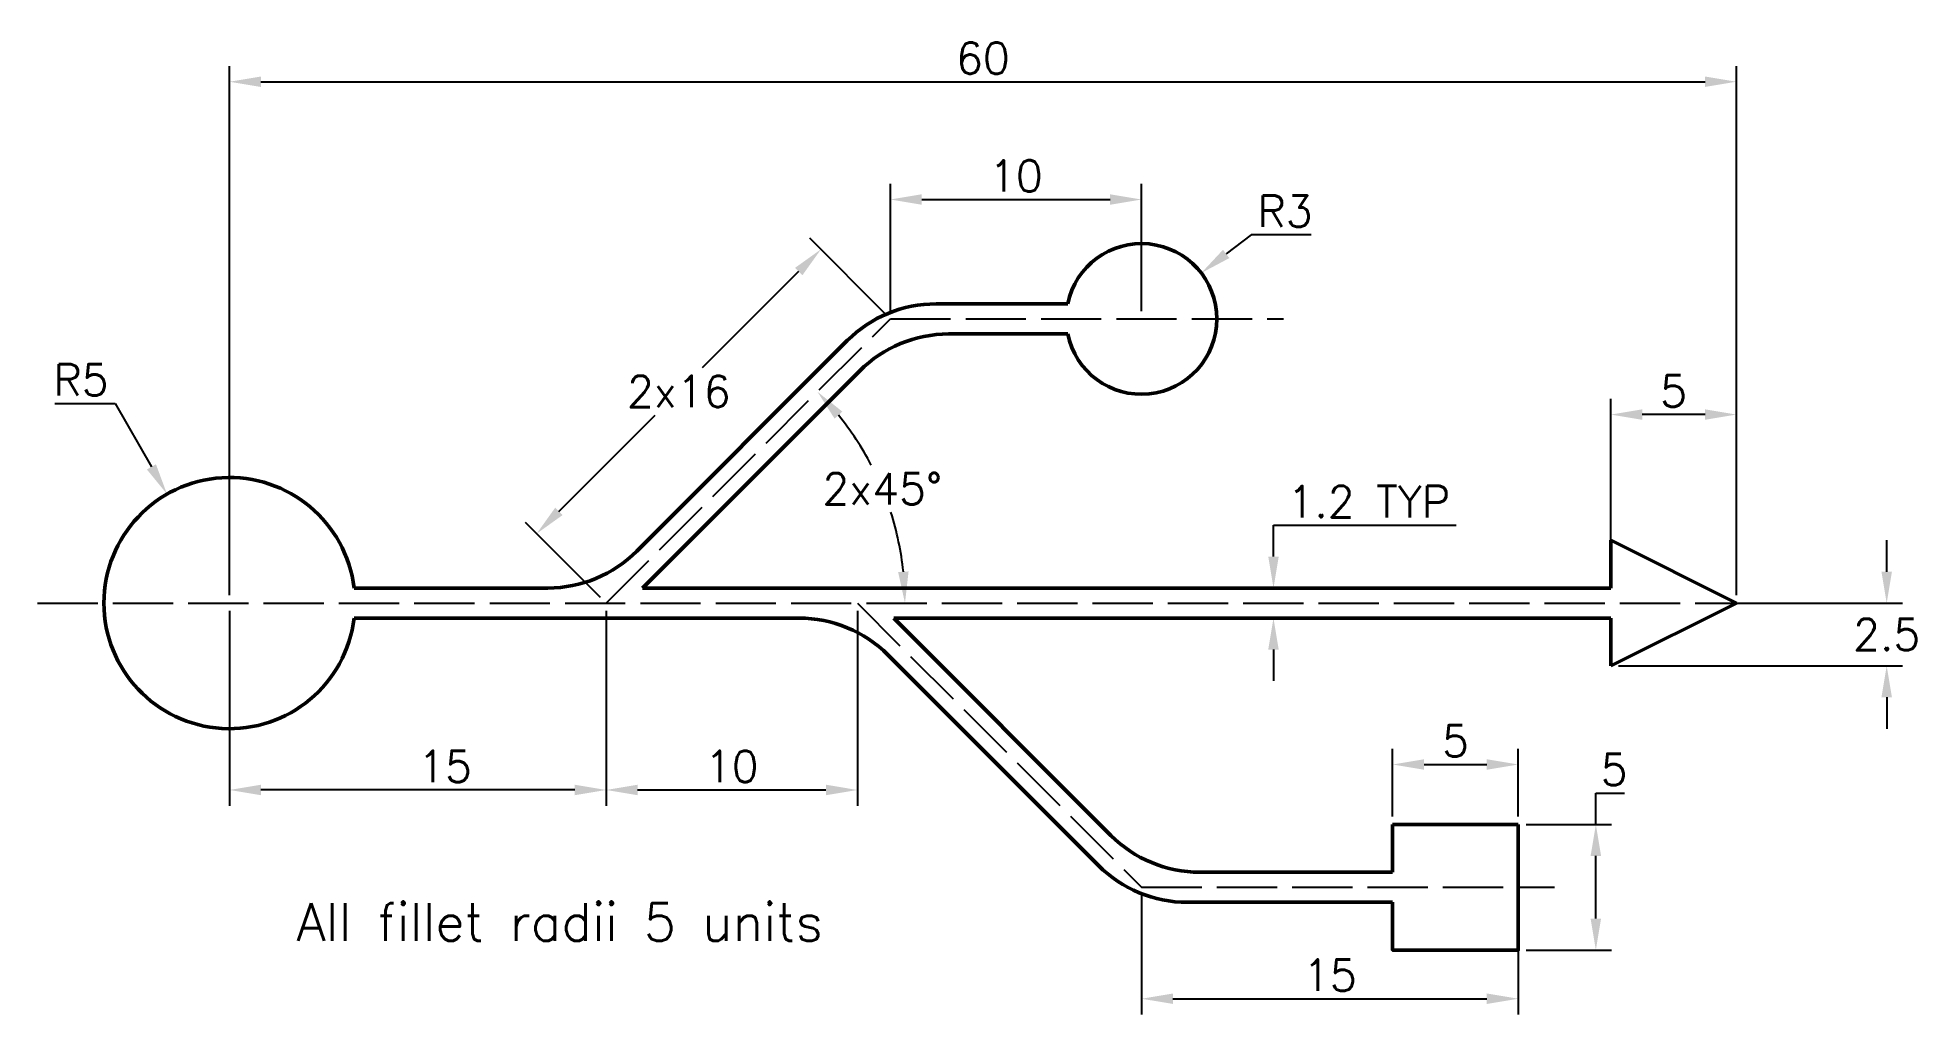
# Model space of a CAD drawing. Header units: millimetres. Extents: x 68.3 to 143.1, y 153.5 to 192.4.
import ezdxf

# ---------------------------------------------------------------- set-up
doc = ezdxf.new("R2010")
doc.units = ezdxf.units.MM
doc.linetypes.add('ACAD_ISO02W100', pattern=[15, 12, -3])
doc.layers.add('Layer1', color=252, linetype='Continuous', transparency=0.4)
doc.layers.add('new', color=252, linetype='ACAD_ISO02W100', lineweight=50, transparency=0.6)
doc.styles.get("Standard").update_dxf_attribs({"font": 'simplex.shx'})
doc.dimstyles.new('ISO-25', dxfattribs={"dimscale": 0.5, "dimtxt": 2.5, "dimasz": 2.5, "dimexe": 1.25, "dimexo": 0.625, "dimtad": 1, "dimtih": 1, "dimtoh": 1, "dimdsep": 46, "dimtxsty": 'Standard', "dimcen": 0, "dimadec": 0, "dimazin": 0, "dimtfac": 1, "dimtofl": 0, "dimtmove": 0, "dimatfit": 3, "dimfxl": 1, "dimarcsym": 0})

# ---------------------------------------------------------------- blocks, each defined once
blk = doc.blocks.new('*D1')
at = {"layer": 'Defpoints', "color": 0, "transparency": 16777216}
for p in [(135.926, 190.673), (75.926, 169.915), (135.926, 169.915)]:
    blk.add_point(p, dxfattribs=at)
at = {"layer": 'Layer1', "color": 0, "lineweight": -2, "transparency": 16777216}
for p, q in [((75.926, 170.228), (75.926, 191.298)), ((135.926, 170.228), (135.926, 191.298)), ((77.176, 190.673), (134.676, 190.673))]:
    blk.add_line(p, q, dxfattribs=at)
at = {"layer": 'Layer1', "color": 0, "transparency": 16777216}
for points in [[(77.176, 190.881), (77.176, 190.465), (75.926, 190.673)], [(134.676, 190.881), (134.676, 190.465), (135.926, 190.673)]]:
    blk.add_solid(points, dxfattribs=at)
at = {"layer": 'Layer1', "color": 0, "transparency": 16777216, "insert": (105.926, 191.611), "char_height": 1.25, "attachment_point": 5}
blk.add_mtext('60', dxfattribs=at)
blk = doc.blocks.new('*D2')
at = {"layer": 'Defpoints', "color": 0, "transparency": 16777216}
for p in [(90.926, 169.915), (100.926, 169.915), (100.926, 162.474)]:
    blk.add_point(p, dxfattribs=at)
at = {"layer": 'Layer1', "color": 0, "lineweight": -2, "transparency": 16777216}
for p, q in [((90.926, 169.603), (90.926, 161.849)), ((100.926, 169.603), (100.926, 161.849)), ((92.176, 162.474), (99.676, 162.474))]:
    blk.add_line(p, q, dxfattribs=at)
at = {"layer": 'Layer1', "color": 0, "transparency": 16777216}
for points in [[(92.176, 162.683), (92.176, 162.266), (90.926, 162.474)], [(99.676, 162.683), (99.676, 162.266), (100.926, 162.474)]]:
    blk.add_solid(points, dxfattribs=at)
at = {"layer": 'Layer1', "color": 0, "transparency": 16777216, "insert": (95.926, 163.412), "char_height": 1.25, "attachment_point": 5}
blk.add_mtext('10', dxfattribs=at)
blk = doc.blocks.new('*D3')
at = {"layer": 'Defpoints', "color": 0, "transparency": 16777216}
for p in [(102.239, 181.229), (102.417, 172.995), (68.286, 169.915), (90.926, 169.915), (139.389, 169.915)]:
    blk.add_point(p, dxfattribs=at)
at = {"layer": 'Layer1', "color": 0, "lineweight": -2, "transparency": 16777216}
for start, end in [(27.483, 38.9772), (6.0228, 17.69088)]:
    blk.add_arc((90.926, 169.915), 11.897, start, end, dxfattribs=at)
at = {"layer": 'Layer1', "color": 0, "transparency": 16777216}
for points in [[(100.019, 177.259), (100.329, 177.538), (99.338, 178.328)], [(102.965, 171.175), (102.549, 171.153), (102.822, 169.915)]]:
    blk.add_solid(points, dxfattribs=at)
at = {"layer": 'Layer1', "color": 0, "transparency": 16777216, "insert": (101.917, 174.468), "char_height": 1.25, "attachment_point": 5}
blk.add_mtext('2x45°', dxfattribs=at)
blk = doc.blocks.new('*D4')
at = {"layer": 'Defpoints', "color": 0, "transparency": 16777216}
for p in [(75.926, 169.915), (90.926, 169.915), (75.926, 162.474)]:
    blk.add_point(p, dxfattribs=at)
at = {"layer": 'Layer1', "color": 0, "lineweight": -2, "transparency": 16777216}
for p, q in [((75.926, 169.603), (75.926, 161.849)), ((90.926, 169.603), (90.926, 161.849)), ((89.676, 162.474), (77.176, 162.474))]:
    blk.add_line(p, q, dxfattribs=at)
at = {"layer": 'Layer1', "color": 0, "transparency": 16777216}
for points in [[(77.176, 162.683), (77.176, 162.266), (75.926, 162.474)], [(89.676, 162.683), (89.676, 162.266), (90.926, 162.474)]]:
    blk.add_solid(points, dxfattribs=at)
at = {"layer": 'Layer1', "color": 0, "transparency": 16777216, "insert": (84.509, 163.412), "char_height": 1.25, "attachment_point": 5}
blk.add_mtext('15', dxfattribs=at)
blk = doc.blocks.new('*D5')
at = {"layer": 'Defpoints', "color": 0, "transparency": 16777216}
for p in [(112.239, 185.983), (102.239, 181.229), (112.239, 181.229)]:
    blk.add_point(p, dxfattribs=at)
at = {"layer": 'Layer1', "color": 0, "lineweight": -2, "transparency": 16777216}
for p, q in [((102.239, 181.542), (102.239, 186.608)), ((112.239, 181.542), (112.239, 186.608)), ((103.489, 185.983), (110.989, 185.983))]:
    blk.add_line(p, q, dxfattribs=at)
at = {"layer": 'Layer1', "color": 0, "transparency": 16777216}
for points in [[(103.489, 186.192), (103.489, 185.775), (102.239, 185.983)], [(110.989, 186.192), (110.989, 185.775), (112.239, 185.983)]]:
    blk.add_solid(points, dxfattribs=at)
at = {"layer": 'Layer1', "color": 0, "transparency": 16777216, "insert": (107.239, 186.921), "char_height": 1.25, "attachment_point": 5}
blk.add_mtext('10', dxfattribs=at)
blk = doc.blocks.new('*D6')
at = {"layer": 'Defpoints', "color": 0, "transparency": 16777216}
for p in [(102.239, 181.229), (88.159, 172.682), (90.926, 169.915)]:
    blk.add_point(p, dxfattribs=at)
at = {"layer": 'Layer1', "color": 0, "lineweight": -2, "transparency": 16777216}
for p, q in [((102.018, 181.45), (99.03, 184.438)), ((98.588, 183.112), (94.753, 179.277)), ((89.042, 173.566), (92.878, 177.402)), ((90.705, 170.136), (87.717, 173.124))]:
    blk.add_line(p, q, dxfattribs=at)
at = {"layer": 'Layer1', "color": 0, "transparency": 16777216}
for points in [[(98.441, 183.26), (98.736, 182.965), (99.472, 183.996)], [(88.895, 173.714), (89.19, 173.419), (88.159, 172.682)]]:
    blk.add_solid(points, dxfattribs=at)
at = {"layer": 'Layer1', "color": 0, "transparency": 16777216, "insert": (93.815, 178.339), "char_height": 1.25, "attachment_point": 5}
blk.add_mtext('2x16', dxfattribs=at)
blk = doc.blocks.new('*D7')
at = {"layer": 'Defpoints', "color": 0, "transparency": 16777216}
for p in [(114.619, 183.056), (112.239, 181.229)]:
    blk.add_point(p, dxfattribs=at)
at = {"layer": 'Layer1', "color": 0, "lineweight": -2, "transparency": 16777216}
for p, q in [((116.602, 184.578), (115.611, 183.817)), ((118.998, 184.578), (116.602, 184.578))]:
    blk.add_line(p, q, dxfattribs=at)
at = {"layer": 'Layer1', "color": 0, "transparency": 16777216}
blk.add_solid([(115.484, 183.982), (115.738, 183.652), (114.619, 183.056)], dxfattribs=at)
at = {"layer": 'Layer1', "color": 0, "transparency": 16777216, "insert": (117.957, 185.515), "char_height": 1.25, "attachment_point": 5}
blk.add_mtext('R3', dxfattribs=at)
blk = doc.blocks.new('*D8')
at = {"layer": 'Defpoints', "color": 0, "transparency": 16777216}
for p in [(73.44, 174.254), (75.926, 169.915)]:
    blk.add_point(p, dxfattribs=at)
at = {"layer": 'Layer1', "color": 0, "lineweight": -2, "transparency": 16777216}
for p, q in [((68.975, 177.864), (71.371, 177.864)), ((71.371, 177.864), (72.818, 175.338))]:
    blk.add_line(p, q, dxfattribs=at)
at = {"layer": 'Layer1', "color": 0, "transparency": 16777216}
blk.add_solid([(72.999, 175.442), (72.638, 175.235), (73.44, 174.254)], dxfattribs=at)
at = {"layer": 'Layer1', "color": 0, "transparency": 16777216, "insert": (70.017, 178.802), "char_height": 1.25, "attachment_point": 5}
blk.add_mtext('R5', dxfattribs=at)
blk = doc.blocks.new('*D9')
at = {"layer": 'Defpoints', "color": 0, "transparency": 16777216}
for p in [(130.926, 177.421), (130.926, 170.515), (135.926, 169.915)]:
    blk.add_point(p, dxfattribs=at)
at = {"layer": 'Layer1', "color": 0, "lineweight": -2, "transparency": 16777216}
for p, q in [((130.926, 170.828), (130.926, 178.046)), ((135.926, 170.228), (135.926, 178.046)), ((134.676, 177.421), (132.176, 177.421))]:
    blk.add_line(p, q, dxfattribs=at)
at = {"layer": 'Layer1', "color": 0, "transparency": 16777216}
for points in [[(132.176, 177.629), (132.176, 177.213), (130.926, 177.421)], [(134.676, 177.629), (134.676, 177.213), (135.926, 177.421)]]:
    blk.add_solid(points, dxfattribs=at)
at = {"layer": 'Layer1', "color": 0, "transparency": 16777216, "insert": (133.426, 178.359), "char_height": 1.25, "attachment_point": 5}
blk.add_mtext('5', dxfattribs=at)
blk = doc.blocks.new('*D10')
at = {"layer": 'Defpoints', "color": 0, "transparency": 16777216}
for p in [(135.926, 169.915), (141.91, 169.915), (130.926, 167.415)]:
    blk.add_point(p, dxfattribs=at)
at = {"layer": 'Layer1', "color": 0, "lineweight": -2, "transparency": 16777216}
for p, q in [((141.91, 171.165), (141.91, 172.415)), ((136.238, 169.915), (142.535, 169.915)), ((131.238, 167.415), (142.535, 167.415)), ((141.91, 166.165), (141.91, 164.915))]:
    blk.add_line(p, q, dxfattribs=at)
at = {"layer": 'Layer1', "color": 0, "transparency": 16777216}
for points in [[(141.702, 171.165), (142.118, 171.165), (141.91, 169.915)], [(141.702, 166.165), (142.118, 166.165), (141.91, 167.415)]]:
    blk.add_solid(points, dxfattribs=at)
at = {"layer": 'Layer1', "color": 0, "transparency": 16777216, "insert": (141.91, 168.665), "char_height": 1.25, "attachment_point": 5}
blk.add_mtext('2.5', dxfattribs=at)
blk = doc.blocks.new('*D11')
at = {"layer": 'Defpoints', "color": 0, "transparency": 16777216}
for p in [(127.239, 163.489), (122.239, 161.102), (127.239, 161.102)]:
    blk.add_point(p, dxfattribs=at)
at = {"layer": 'Layer1', "color": 0, "lineweight": -2, "transparency": 16777216}
for p, q in [((122.239, 161.414), (122.239, 164.114)), ((127.239, 161.414), (127.239, 164.114)), ((123.489, 163.489), (125.989, 163.489))]:
    blk.add_line(p, q, dxfattribs=at)
at = {"layer": 'Layer1', "color": 0, "transparency": 16777216}
for points in [[(123.489, 163.697), (123.489, 163.28), (122.239, 163.489)], [(125.989, 163.697), (125.989, 163.28), (127.239, 163.489)]]:
    blk.add_solid(points, dxfattribs=at)
at = {"layer": 'Layer1', "color": 0, "transparency": 16777216, "insert": (124.739, 164.426), "char_height": 1.25, "attachment_point": 5}
blk.add_mtext('5', dxfattribs=at)
blk = doc.blocks.new('*D12')
at = {"layer": 'Defpoints', "color": 0, "transparency": 16777216}
for p in [(127.239, 161.102), (130.33, 161.102), (127.239, 156.102)]:
    blk.add_point(p, dxfattribs=at)
at = {"layer": 'Layer1', "color": 0, "lineweight": -2, "transparency": 16777216}
for p, q in [((130.33, 161.102), (130.33, 162.352)), ((130.33, 162.352), (131.476, 162.352)), ((127.552, 161.102), (130.955, 161.102)), ((130.33, 157.352), (130.33, 159.852)), ((127.552, 156.102), (130.955, 156.102))]:
    blk.add_line(p, q, dxfattribs=at)
at = {"layer": 'Layer1', "color": 0, "transparency": 16777216}
for points in [[(130.121, 159.852), (130.538, 159.852), (130.33, 161.102)], [(130.121, 157.352), (130.538, 157.352), (130.33, 156.102)]]:
    blk.add_solid(points, dxfattribs=at)
at = {"layer": 'Layer1', "color": 0, "transparency": 16777216, "insert": (131.059, 163.289), "char_height": 1.25, "attachment_point": 5}
blk.add_mtext('5', dxfattribs=at)
blk = doc.blocks.new('*D14')
at = {"layer": 'Defpoints', "color": 0, "transparency": 16777216}
for p in [(112.239, 158.602), (127.239, 158.602), (127.239, 154.163)]:
    blk.add_point(p, dxfattribs=at)
at = {"layer": 'Layer1', "color": 0, "lineweight": -2, "transparency": 16777216}
for p, q in [((112.239, 158.289), (112.239, 153.538)), ((127.239, 158.289), (127.239, 153.538)), ((113.489, 154.163), (125.989, 154.163))]:
    blk.add_line(p, q, dxfattribs=at)
at = {"layer": 'Layer1', "color": 0, "transparency": 16777216}
for points in [[(113.489, 154.371), (113.489, 153.955), (112.239, 154.163)], [(125.989, 154.371), (125.989, 153.955), (127.239, 154.163)]]:
    blk.add_solid(points, dxfattribs=at)
at = {"layer": 'Layer1', "color": 0, "transparency": 16777216, "insert": (119.739, 155.1), "char_height": 1.25, "attachment_point": 5}
blk.add_mtext('15', dxfattribs=at)
blk = doc.blocks.new('*D15')
at = {"layer": 'Defpoints', "color": 0, "transparency": 16777216}
for p in [(116.65, 170.515), (117.494, 170.515), (116.65, 169.315)]:
    blk.add_point(p, dxfattribs=at)
at = {"layer": 'Layer1', "color": 0, "lineweight": -2, "transparency": 16777216}
for p, q in [((117.494, 171.765), (117.494, 173.015)), ((117.494, 173.015), (124.771, 173.015)), ((116.962, 170.515), (118.119, 170.515)), ((116.962, 169.315), (118.119, 169.315)), ((117.494, 168.065), (117.494, 166.815))]:
    blk.add_line(p, q, dxfattribs=at)
at = {"layer": 'Layer1', "color": 0, "transparency": 16777216}
for points in [[(117.286, 171.765), (117.703, 171.765), (117.494, 170.515)], [(117.286, 168.065), (117.703, 168.065), (117.494, 169.315)]]:
    blk.add_solid(points, dxfattribs=at)
at = {"layer": 'Layer1', "color": 0, "transparency": 16777216, "insert": (121.289, 173.953), "char_height": 1.25, "attachment_point": 5}
blk.add_mtext('1.2 TYP', dxfattribs=at)

msp = doc.modelspace()

# ---------------------------------------------------------------- linework, layer by layer
at = {"lineweight": 50}
for p, q in [((104.062, 181.829), (109.3, 181.829)), ((92.142, 171.98), (100.526, 180.365)), ((104.559, 180.629), (109.3, 180.629)), ((92.374, 170.515), (101.023, 179.165)), ((130.926, 172.415), (135.926, 169.915)), ((80.889, 170.515), (88.606, 170.515)), ((92.374, 170.515), (130.926, 170.515)), ((135.926, 169.915), (130.926, 167.415)), ((80.889, 169.315), (98.606, 169.315)), ((102.374, 169.315), (111.023, 160.666)), ((102.374, 169.315), (130.926, 169.315)), ((102.142, 167.851), (110.526, 159.466)), ((114.559, 159.202), (122.239, 159.202)), ((114.062, 158.002), (122.239, 158.002))]:
    msp.add_line(p, q, dxfattribs=at)
at = {"linetype": 'ACAD_ISO02W100', "ltscale": 0.2, "transparency": 33554472}
for p, q in [((90.926, 169.915), (102.239, 181.229)), ((102.239, 181.229), (117.89, 181.229)), ((100.926, 169.915), (112.239, 158.602)), ((112.239, 158.602), (128.686, 158.602))]:
    msp.add_line(p, q, dxfattribs=at)
at = {"lineweight": 50}
for points in [[(130.926, 170.515), (130.926, 172.415)], [(130.926, 167.415), (130.926, 169.315)], [(127.239, 161.102), (122.239, 161.102)], [(127.239, 161.102), (127.239, 156.102), (122.239, 156.102), (122.239, 158.002)], [(122.239, 159.202), (122.239, 161.102)]]:
    msp.add_lwpolyline(points, dxfattribs=at)
for centre, radius, start, end in [((112.239, 181.229), 3, 191.53696, 168.46304), ((104.062, 176.829), 5, 90, 135), ((104.559, 175.629), 5, 90, 135), ((75.926, 169.915), 5, 6.8921, 353.1079), ((88.606, 175.515), 5, 270, 315), ((98.606, 164.315), 5, 45, 90), ((114.559, 164.202), 5, 225, 270), ((114.062, 163.002), 5, 225, 270)]:
    msp.add_arc(centre, radius, start, end, dxfattribs=at)
at = {"layer": 'new', "linetype": 'ACAD_ISO02W100', "lineweight": -3, "ltscale": 0.2, "transparency": 33554472}
msp.add_line((68.286, 169.915), (139.389, 169.915), dxfattribs=at)

# ---------------------------------------------------------------- texts
at = {"layer": 'Layer1', "insert": (78.6, 157.966), "char_height": 1.5, "attachment_point": 1}
msp.add_mtext_dynamic_manual_height_columns('All fillet radii 5 units', width=27.03551, gutter_width=12.5, heights=[0], dxfattribs=at)

# ---------------------------------------------------------------- dimensions: what is measured, and where the dimension line sits
at = {"layer": 'Layer1'}
for base, p1, p2, picture, middle in [((135.926, 190.673), (75.926, 169.915), (135.926, 169.915), '*D1', (105.926, 191.611)), ((112.239, 185.983), (102.239, 181.229), (112.239, 181.229), '*D5', (107.239, 186.921)), ((130.926, 177.421), (135.926, 169.915), (130.926, 170.515), '*D9', (133.426, 178.359)), ((127.239, 163.489), (122.239, 161.102), (127.239, 161.102), '*D11', (124.739, 164.426)), ((127.239, 154.163), (112.239, 158.602), (127.239, 158.602), '*D14', (119.739, 155.1))]:
    dim = msp.add_linear_dim(base=base, p1=p1, p2=p2, dimstyle='ISO-25', dxfattribs=at)
    dim.commit()
    dim.dimension.update_dxf_attribs({"geometry": picture, "text_midpoint": middle})
dim = msp.add_radius_dim(center=(112.239, 181.229), mpoint=(114.619, 183.056), dimstyle='ISO-25', dxfattribs=at)
dim.commit()
dim.dimension.update_dxf_attribs({"geometry": '*D7', "text_midpoint": (117.957, 185.515)})
dim = msp.add_aligned_dim(p1=(102.239, 181.229), p2=(90.926, 169.915), distance=-3.913, text='2x<>', dimstyle='ISO-25', dxfattribs=at)
dim.commit()
dim.dimension.update_dxf_attribs({"geometry": '*D6', "text_midpoint": (93.815, 178.339)})
dim = msp.add_angular_dim_2l(base=(102.417, 172.995), line1=((68.286, 169.915), (139.389, 169.915)), line2=((90.926, 169.915), (102.239, 181.229)), text='2x<>', dimstyle='ISO-25', dxfattribs=at)
dim.commit()
dim.dimension.update_dxf_attribs({"geometry": '*D3', "text_midpoint": (101.917, 174.468)})
dim = msp.add_radius_dim(center=(75.926, 169.915), mpoint=(73.44, 174.254), dimstyle='ISO-25', dxfattribs=at)
dim.commit()
dim.dimension.update_dxf_attribs({"geometry": '*D8', "text_midpoint": (70.017, 177.864), "dimtype": 164})
dim = msp.add_linear_dim(base=(117.494, 170.515), p1=(116.65, 169.315), p2=(116.65, 170.515), angle=90, text='<> TYP', dimstyle='ISO-25', dxfattribs=at)
dim.commit()
dim.dimension.update_dxf_attribs({"geometry": '*D15', "text_midpoint": (121.289, 173.953)})
for base, p1, p2, picture, middle in [((141.91, 169.915), (130.926, 167.415), (135.926, 169.915), '*D10', (141.91, 168.665)), ((130.33, 161.102), (127.239, 156.102), (127.239, 161.102), '*D12', (131.059, 163.289))]:
    dim = msp.add_linear_dim(base=base, p1=p1, p2=p2, angle=90, dimstyle='ISO-25', dxfattribs=at)
    dim.commit()
    dim.dimension.update_dxf_attribs({"geometry": picture, "text_midpoint": middle})
for base, p2, picture, middle in [((75.926, 162.474), (75.926, 169.915), '*D4', (84.509, 162.474)), ((100.926, 162.474), (100.926, 169.915), '*D2', (95.926, 162.474))]:
    dim = msp.add_linear_dim(base=base, p1=(90.926, 169.915), p2=p2, dimstyle='ISO-25', dxfattribs=at)
    dim.commit()
    dim.dimension.update_dxf_attribs({"geometry": picture, "text_midpoint": middle, "dimtype": 160})

doc.saveas('drawing.dxf')
